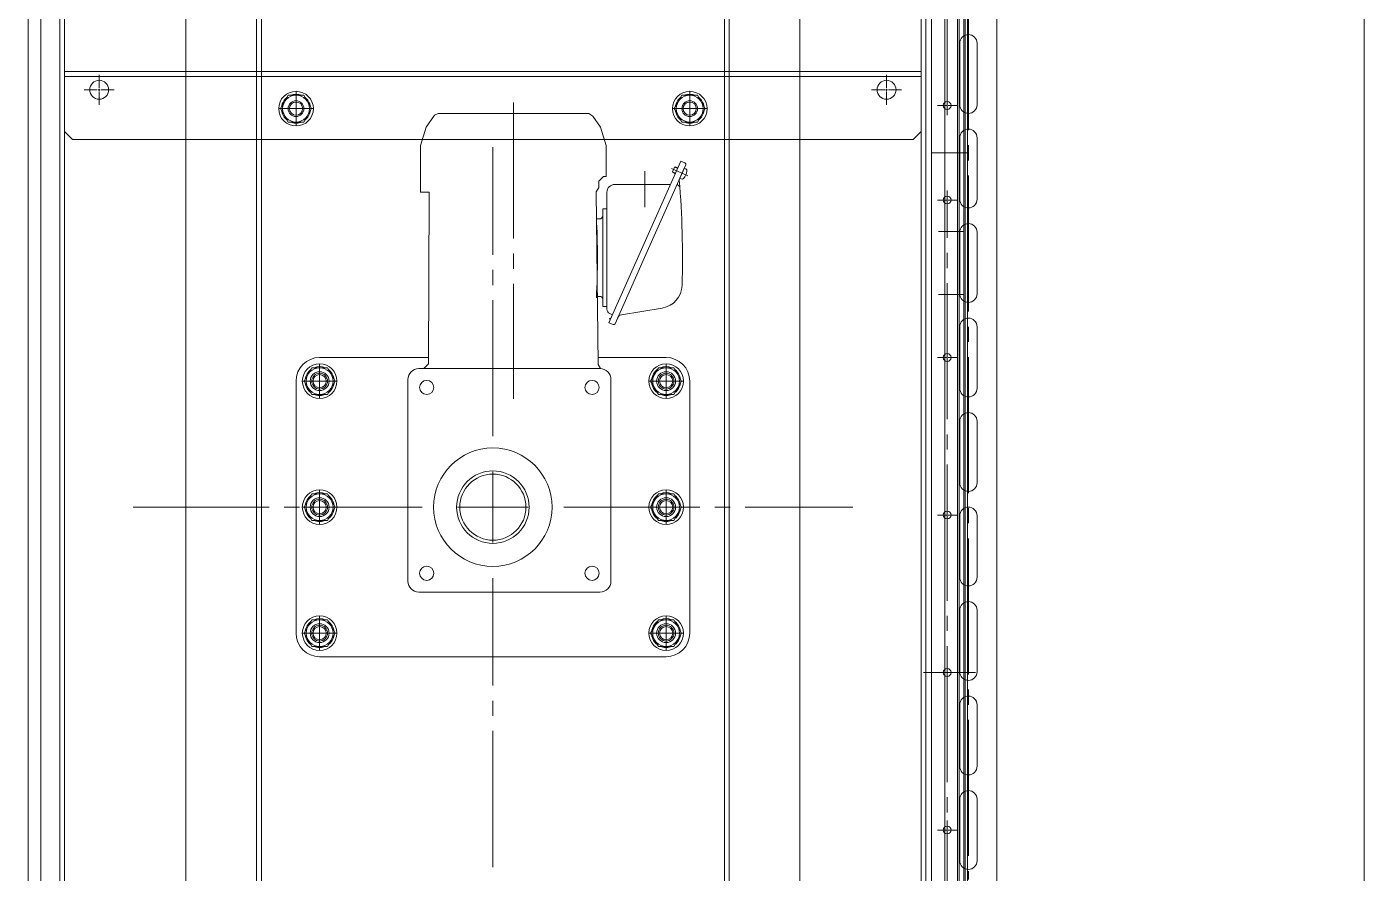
# Model space of a CAD drawing. Units: millimetres at full size. Extents: x -32787 to 32787, y -11878 to 14562.
# Drawn here: x -17359 to -16510, y 9187 to 9724 of the extents above; entities that cross this region are included whole.
import ezdxf

# ---------------------------------------------------------------- set-up
doc = ezdxf.new("R2010")
doc.units = ezdxf.units.MM
doc.header["$LTSCALE"] = 9.6
doc.linetypes.add('CHAIN2', pattern=[12, 9, -1, 1, -1])
for name, color, linetype, lineweight in [('0-7_01_外形線', 134, 'Continuous', 9), ('0-8_04_中心線', 4, 'CHAIN2', 9), ('0-9_03_かくれ線', 5, 'Continuous', 9), ('0-F_Defpoints', 134, 'Continuous', 9)]:
    doc.layers.add(name, color=color, linetype=linetype, lineweight=lineweight)

# ---------------------------------------------------------------- blocks, each defined once
blk = doc.blocks.new('U4751')
at = {"layer": '0-8_04_中心線'}
for p, q in [((0, 45), (0, 228.5)), ((-228.5, 0), (-45, 0)), ((45, 0), (228.5, 0)), ((0, -228.5), (0, -45))]:
    blk.add_line(p, q, dxfattribs=at)
at = {"layer": '0-8_04_中心線', "linetype": 'Continuous'}
for p, q in [((0, -22.5), (0, 22.5)), ((-22.5, 0), (22.5, 0))]:
    blk.add_line(p, q, dxfattribs=at)
blk = doc.blocks.new('U4840')
at = {"layer": '0-8_04_中心線'}
for p, q in [((0, 1.2), (0, 9.5)), ((-9.5, 0), (-1.2, 0)), ((1.2, 0), (9.5, 0)), ((0, -9.5), (0, -1.2))]:
    blk.add_line(p, q, dxfattribs=at)
at = {"layer": '0-8_04_中心線', "linetype": 'Continuous'}
for p, q in [((-0.6, 0), (0.6, 0)), ((0, -0.6), (0, 0.6))]:
    blk.add_line(p, q, dxfattribs=at)
blk = doc.blocks.new('U4837')
at = {"layer": '0-8_04_中心線'}
for p, q in [((0, 1.2), (0, 9.5)), ((-9.5, 0), (-1.2, 0)), ((1.2, 0), (9.5, 0)), ((0, -9.5), (0, -1.2))]:
    blk.add_line(p, q, dxfattribs=at)
at = {"layer": '0-8_04_中心線', "linetype": 'Continuous'}
for p, q in [((-0.6, 0), (0.6, 0)), ((0, -0.6), (0, 0.6))]:
    blk.add_line(p, q, dxfattribs=at)
blk = doc.blocks.new('U5510')
at = {"layer": '0-8_04_中心線'}
for p, q in [((-6.11, 0), (-0.522, 0)), ((0, 0.522), (0, 6.11)), ((0.522, 0), (6.11, 0)), ((0, -6.11), (0, -0.522))]:
    blk.add_line(p, q, dxfattribs=at)
at = {"layer": '0-8_04_中心線', "linetype": 'Continuous'}
for p, q in [((-0.261, 0), (0.261, 0)), ((0, -0.261), (0, 0.261))]:
    blk.add_line(p, q, dxfattribs=at)
blk = doc.blocks.new('U5512')
at = {"layer": '0-8_04_中心線'}
for p, q in [((-6.11, 0), (-0.522, 0)), ((0, 0.522), (0, 6.11)), ((0.522, 0), (6.11, 0)), ((0, -6.11), (0, -0.522))]:
    blk.add_line(p, q, dxfattribs=at)
at = {"layer": '0-8_04_中心線', "linetype": 'Continuous'}
for p, q in [((-0.261, 0), (0.261, 0)), ((0, -0.261), (0, 0.261))]:
    blk.add_line(p, q, dxfattribs=at)
blk = doc.blocks.new('U5513')
at = {"layer": '0-8_04_中心線'}
for p, q in [((-6.11, 0), (-0.522, 0)), ((0, 0.522), (0, 6.11)), ((0.522, 0), (6.11, 0)), ((0, -6.11), (0, -0.522))]:
    blk.add_line(p, q, dxfattribs=at)
at = {"layer": '0-8_04_中心線', "linetype": 'Continuous'}
for p, q in [((-0.261, 0), (0.261, 0)), ((0, -0.261), (0, 0.261))]:
    blk.add_line(p, q, dxfattribs=at)
blk = doc.blocks.new('U5514')
at = {"layer": '0-8_04_中心線'}
for p, q in [((-6.11, 0), (-0.522, 0)), ((0, 0.522), (0, 6.11)), ((0.522, 0), (6.11, 0)), ((0, -6.11), (0, -0.522))]:
    blk.add_line(p, q, dxfattribs=at)
at = {"layer": '0-8_04_中心線', "linetype": 'Continuous'}
for p, q in [((-0.261, 0), (0.261, 0)), ((0, -0.261), (0, 0.261))]:
    blk.add_line(p, q, dxfattribs=at)
blk = doc.blocks.new('U5516')
at = {"layer": '0-8_04_中心線'}
for p, q in [((-6.11, 0), (-0.522, 0)), ((0, 0.522), (0, 6.11)), ((0.522, 0), (6.11, 0)), ((0, -6.11), (0, -0.522))]:
    blk.add_line(p, q, dxfattribs=at)
at = {"layer": '0-8_04_中心線', "linetype": 'Continuous'}
for p, q in [((-0.261, 0), (0.261, 0)), ((0, -0.261), (0, 0.261))]:
    blk.add_line(p, q, dxfattribs=at)
blk = doc.blocks.new('U5515')
at = {"layer": '0-8_04_中心線'}
for p, q in [((-6.11, 0), (-0.522, 0)), ((0, 0.522), (0, 6.11)), ((0.522, 0), (6.11, 0)), ((0, -6.11), (0, -0.522))]:
    blk.add_line(p, q, dxfattribs=at)
at = {"layer": '0-8_04_中心線', "linetype": 'Continuous'}
for p, q in [((-0.261, 0), (0.261, 0)), ((0, -0.261), (0, 0.261))]:
    blk.add_line(p, q, dxfattribs=at)

msp = doc.modelspace()

# ---------------------------------------------------------------- linework, layer by layer
at = {"layer": '0-7_01_外形線'}
for p, q in [((-16784.665, 9644.284), (-16784.665, 10304.284)), ((-16761.665, 9644.284), (-16761.665, 10304.284)), ((-17213.166, 10284.284), (-17213.166, 9104.284)), ((-17210.166, 10284.284), (-17210.166, 9104.284)), ((-16916.166, 10284.284), (-16916.166, 9104.284)), ((-16913.166, 10284.284), (-16913.166, 9104.284)), ((-16766.666, 9713.784), (-16766.666, 9674.784)), ((-16755.666, 9674.784), (-16755.666, 9713.784)), ((-17335.166, 9695.784), (-17213.166, 9695.784)), ((-17188.166, 9683.284), (-17188.166, 9661.284)), ((-16938.166, 9683.284), (-16938.166, 9661.284)), ((-17178.351, 9672.284), (-17183.258, 9680.784)), ((-16928.351, 9672.284), (-16933.258, 9680.784)), ((-17177.166, 9672.284), (-17199.166, 9672.284)), ((-17197.981, 9672.284), (-17193.073, 9663.784)), ((-17183.258, 9663.784), (-17178.351, 9672.284)), ((-16927.166, 9672.284), (-16949.166, 9672.284)), ((-16947.981, 9672.284), (-16943.073, 9663.784)), ((-16933.258, 9663.784), (-16928.351, 9672.284)), ((-17193.073, 9663.784), (-17183.258, 9663.784)), ((-17188.541, 9663.784), (-17188.541, 9663.091)), ((-17187.791, 9663.784), (-17187.791, 9663.091)), ((-16943.073, 9663.784), (-16933.258, 9663.784)), ((-16938.541, 9663.784), (-16938.541, 9663.091)), ((-16937.791, 9663.784), (-16937.791, 9663.091)), ((-16766.666, 9653.784), (-16766.666, 9614.784)), ((-16755.666, 9614.784), (-16755.666, 9653.784)), ((-16784.665, 9644.284), (-16761.665, 9644.284)), ((-16784.665, 8984.284), (-16784.665, 9644.284)), ((-16784.665, 9644.284), (-16761.665, 9644.284)), ((-16761.665, 8984.284), (-16761.665, 9644.284)), ((-16989.44, 9536.326), (-16943.723, 9639.009)), ((-16966.87, 9577.677), (-16940.658, 9636.549)), ((-16949.17, 9632.184), (-16947.828, 9635.199)), ((-16947.16, 9631.289), (-16949.17, 9632.184)), ((-16948.992, 9631.722), (-16949.17, 9632.184)), ((-16947.302, 9630.969), (-16948.992, 9631.722)), ((-16945.818, 9634.304), (-16947.828, 9635.199)), ((-16944.441, 9628.053), (-16941.594, 9634.448)), ((-16944.441, 9628.053), (-16941.594, 9634.448)), ((-16941.165, 9637.87), (-16943.723, 9639.009)), ((-16941.594, 9634.448), (-16940.699, 9634.05)), ((-16985.746, 9624.177), (-16950.326, 9624.177)), ((-16944.441, 9628.053), (-16943.547, 9627.655)), ((-16990.746, 9544.986), (-16990.746, 9619.177)), ((-16993.346, 9608.677), (-16993.346, 9577.677)), ((-16991.746, 9608.677), (-16993.346, 9608.677)), ((-16991.746, 9608.677), (-16990.746, 9608.677)), ((-16995.346, 9602.277), (-16997.417, 9602.277)), ((-16766.666, 9593.784), (-16766.666, 9554.784)), ((-16755.666, 9554.784), (-16755.666, 9593.784)), ((-16993.346, 9546.677), (-16993.346, 9577.677)), ((-16985.562, 9535.694), (-16966.87, 9577.677)), ((-16995.346, 9553.077), (-16997.417, 9553.077)), ((-16991.746, 9546.677), (-16993.346, 9546.677)), ((-16991.746, 9546.677), (-16990.746, 9546.677)), ((-16989.111, 9539.02), (-16988.375, 9539.333)), ((-16988.686, 9538.02), (-16989.111, 9539.02)), ((-16987.163, 9541.442), (-16988.966, 9542.245)), ((-16988.241, 9539.019), (-16988.375, 9539.333)), ((-16981.525, 9541.437), (-16955.569, 9545.696)), ((-16986.882, 9535.187), (-16989.44, 9536.326)), ((-16766.666, 9533.784), (-16766.666, 9494.784)), ((-16755.666, 9494.784), (-16755.666, 9533.784)), ((-17104.037, 9514.284), (-17173.166, 9514.284)), ((-16996.331, 9514.284), (-16953.166, 9514.284)), ((-17163.352, 9499.284), (-17168.259, 9507.784)), ((-17110.166, 9507.284), (-16995.166, 9507.284)), ((-16943.352, 9499.284), (-16948.259, 9507.784)), ((-17188.166, 9499.284), (-17188.166, 9339.284)), ((-17182.981, 9499.284), (-17178.074, 9490.784)), ((-17168.259, 9490.784), (-17163.352, 9499.284)), ((-17117.166, 9372.284), (-17117.166, 9500.284)), ((-16988.166, 9500.284), (-16988.166, 9372.284)), ((-16962.981, 9499.284), (-16958.074, 9490.784)), ((-16948.259, 9490.784), (-16943.352, 9499.284)), ((-16938.166, 9339.284), (-16938.166, 9499.284)), ((-17178.074, 9490.784), (-17168.259, 9490.784)), ((-17173.541, 9490.784), (-17173.541, 9490.091)), ((-17172.791, 9490.784), (-17172.791, 9490.091)), ((-16958.074, 9490.784), (-16948.259, 9490.784)), ((-16953.541, 9490.784), (-16953.541, 9490.091)), ((-16952.791, 9490.784), (-16952.791, 9490.091)), ((-16766.666, 9473.784), (-16766.666, 9434.784)), ((-16755.666, 9434.784), (-16755.666, 9473.784)), ((-17163.352, 9419.284), (-17168.259, 9427.784)), ((-16943.352, 9419.284), (-16948.259, 9427.784)), ((-17182.981, 9419.284), (-17178.074, 9410.784)), ((-17168.259, 9410.784), (-17163.352, 9419.284)), ((-16962.981, 9419.284), (-16958.074, 9410.784)), ((-16948.259, 9410.784), (-16943.352, 9419.284)), ((-17178.074, 9410.784), (-17168.259, 9410.784)), ((-17173.541, 9410.784), (-17173.541, 9410.091)), ((-17172.791, 9410.784), (-17172.791, 9410.091)), ((-16958.074, 9410.784), (-16948.259, 9410.784)), ((-16953.541, 9410.784), (-16953.541, 9410.091)), ((-16952.791, 9410.784), (-16952.791, 9410.091)), ((-16766.666, 9413.784), (-16766.666, 9374.784)), ((-16755.666, 9374.784), (-16755.666, 9413.784)), ((-16995.166, 9365.284), (-17110.166, 9365.284)), ((-16766.666, 9353.784), (-16766.666, 9314.784)), ((-16755.666, 9314.784), (-16755.666, 9353.784)), ((-17163.352, 9339.284), (-17168.259, 9347.784)), ((-16943.352, 9339.284), (-16948.259, 9347.784)), ((-17182.981, 9339.284), (-17178.074, 9330.784)), ((-17168.259, 9330.784), (-17163.352, 9339.284)), ((-16962.981, 9339.284), (-16958.074, 9330.784)), ((-16948.259, 9330.784), (-16943.352, 9339.284)), ((-17178.074, 9330.784), (-17168.259, 9330.784)), ((-17173.541, 9330.784), (-17173.541, 9330.091)), ((-17172.791, 9330.784), (-17172.791, 9330.091)), ((-16958.074, 9330.784), (-16948.259, 9330.784)), ((-16953.541, 9330.784), (-16953.541, 9330.091)), ((-16952.791, 9330.784), (-16952.791, 9330.091)), ((-17173.166, 9324.284), (-16953.166, 9324.284)), ((-16766.666, 9293.784), (-16766.666, 9254.784)), ((-16755.666, 9254.784), (-16755.666, 9293.784)), ((-16766.666, 9233.784), (-16766.666, 9194.784)), ((-16755.666, 9194.784), (-16755.666, 9233.784))]:
    msp.add_line(p, q, dxfattribs=at)
for points in [[(-17335.166, 10241.284), (-17373.166, 10241.284), (-17378.166, 10236.284), (-17378.166, 9152.284), (-17373.166, 9147.284), (-17335.166, 9147.284)], [(-16791.166, 10241.284), (-16748.166, 10241.284), (-16743.166, 10236.284), (-16743.166, 9152.284), (-16748.166, 9147.284), (-16791.166, 9147.284)]]:
    msp.add_lwpolyline(points, close=True, dxfattribs=at)
for points in [[(-17213.166, 9652.784), (-17330.166, 9652.784), (-17335.166, 9657.784), (-17335.166, 9695.784)], [(-16913.166, 9695.784), (-16791.166, 9695.784), (-16791.166, 9657.784), (-16796.166, 9652.784), (-16913.166, 9652.784)], [(-17183.258, 9680.784), (-17193.073, 9680.784), (-17197.981, 9672.284)], [(-16933.258, 9680.784), (-16943.073, 9680.784), (-16947.981, 9672.284)], [(-17103.666, 9619.284), (-17109.166, 9619.284), (-17109.166, 9648.789), (-17105.441, 9660.604), (-17100.14, 9668.175), (-17098.01, 9669.284), (-17002.323, 9669.284), (-16999.666, 9667.422), (-16994.892, 9660.604), (-16991.166, 9648.789), (-16991.166, 9629.284), (-16992.827, 9629.284), (-16995.827, 9626.284), (-16995.827, 9622.284), (-16997.666, 9619.517), (-16996.274, 9509.804), (-16994.802, 9507.274)], [(-16945.675, 9634.624), (-16947.365, 9635.376), (-16947.828, 9635.199)], [(-17103.666, 9619.284), (-17104.051, 9510.231), (-17107.051, 9507.284)], [(-17168.259, 9507.784), (-17178.074, 9507.784), (-17182.981, 9499.284)], [(-16948.259, 9507.784), (-16958.074, 9507.784), (-16962.981, 9499.284)], [(-17168.259, 9427.784), (-17178.074, 9427.784), (-17182.981, 9419.284)], [(-16948.259, 9427.784), (-16958.074, 9427.784), (-16962.981, 9419.284)], [(-17168.259, 9347.784), (-17178.074, 9347.784), (-17182.981, 9339.284)], [(-16948.259, 9347.784), (-16958.074, 9347.784), (-16962.981, 9339.284)]]:
    msp.add_lwpolyline(points, dxfattribs=at)
for centre, radius in [((-17188.166, 9672.284), 11), ((-16938.166, 9672.284), 11), ((-17188.166, 9672.284), 8.5), ((-17188.166, 9672.284), 5), ((-17188.166, 9672.284), 4.188), ((-16938.166, 9672.284), 8.5), ((-16938.166, 9672.284), 5), ((-16938.166, 9672.284), 4.188), ((-16774.665, 9674.284), 2.5), ((-16774.665, 9614.284), 2.5), ((-16774.665, 9514.284), 2.5), ((-17173.166, 9499.284), 11), ((-17173.166, 9499.284), 8.5), ((-17173.166, 9499.284), 5), ((-16953.166, 9499.284), 11), ((-16953.166, 9499.284), 8.5), ((-16953.166, 9499.284), 5), ((-17173.166, 9499.284), 4.188), ((-16953.166, 9499.284), 4.188), ((-17173.166, 9419.284), 11), ((-17173.166, 9419.284), 8.5), ((-16953.166, 9419.284), 11), ((-16953.166, 9419.284), 8.5), ((-17173.166, 9419.284), 5), ((-17173.166, 9419.284), 4.188), ((-16953.166, 9419.284), 5), ((-16953.166, 9419.284), 4.188), ((-16774.665, 9414.284), 2.5), ((-17173.166, 9339.284), 11), ((-17173.166, 9339.284), 8.5), ((-17173.166, 9339.284), 5), ((-17173.166, 9339.284), 4.188), ((-16953.166, 9339.284), 11), ((-16953.166, 9339.284), 8.5), ((-16953.166, 9339.284), 5), ((-16953.166, 9339.284), 4.188), ((-16774.665, 9314.284), 2.5), ((-16774.665, 9214.284), 2.5)]:
    msp.add_circle(centre, radius, dxfattribs=at)
for centre, radius, start, end in [((-16761.166, 9713.784), 5.5, 0, 180), ((-17188.166, 9672.284), 9.2, 127.50502, 172.49498), ((-17188.166, 9672.284), 9.2, 67.50502, 112.49498), ((-17188.166, 9672.284), 9.2, 7.50502, 52.49498), ((-16938.166, 9672.284), 9.2, 127.50502, 172.49498), ((-16938.166, 9672.284), 9.2, 67.50502, 112.49498), ((-16938.166, 9672.284), 9.2, 7.50502, 52.49498), ((-16761.166, 9674.784), 5.5, 180, 0), ((-17188.166, 9672.284), 9.2, 187.50502, 232.49498), ((-17188.166, 9672.284), 9.2, 307.50502, 352.49498), ((-16938.166, 9672.284), 9.2, 187.50502, 232.49498), ((-16938.166, 9672.284), 9.2, 307.50502, 352.49498), ((-17188.166, 9672.284), 9.2, 247.50502, 267.66393), ((-17188.166, 9672.284), 9.2, 272.33607, 292.49498), ((-16938.166, 9672.284), 9.2, 247.50502, 267.66393), ((-16938.166, 9672.284), 9.2, 272.33607, 292.49498), ((-16761.166, 9653.784), 5.5, 0, 180), ((-16948.864, 9633.854), 9, 319.39847, 352.60155), ((-16941.572, 9636.956), 1, 336, 66), ((-16941.228, 9632.862), 1.3, 352.60155, 66.00002), ((-16985.746, 9619.177), 5, 90, 180), ((-16944.951, 9624.449), 1, 156, 246), ((-16946.376, 9621.8), 2, 4.23134, 66), ((-16943.78, 9627.08), 1, 156, 184.71513), ((-17542.746, 9577.677), 600, 358.31723, 4.71513), ((-16943.018, 9628.843), 1.3, 246, 319.39847), ((-16761.166, 9614.784), 5.5, 180, 0), ((-17447.746, 9577.677), 451, 356.77059, 3.22941), ((-16995.346, 9604.277), 2, 270, 0), ((-16761.166, 9593.784), 5.5, 0, 180), ((-16957.998, 9560.498), 15, 279.31812, 358.31723), ((-16995.346, 9551.077), 2, 0, 90), ((-16761.166, 9554.784), 5.5, 180, 0), ((-16987.746, 9544.986), 3, 180, 246), ((-16981.039, 9538.477), 3, 99.31812, 156), ((-16761.166, 9533.784), 5.5, 0, 180), ((-16986.476, 9536.101), 1, 246, 336), ((-17173.166, 9499.284), 15, 90, 180), ((-16953.166, 9499.284), 15, 0, 90), ((-17173.166, 9499.284), 9.2, 127.50502, 172.49498), ((-17173.166, 9499.284), 9.2, 67.50502, 112.49498), ((-17173.166, 9499.284), 9.2, 7.50502, 52.49498), ((-17110.166, 9500.284), 7, 90, 180), ((-16995.166, 9500.284), 7, 0, 90), ((-16953.166, 9499.284), 9.2, 127.50502, 172.49498), ((-16953.166, 9499.284), 9.2, 67.50502, 112.49498), ((-16953.166, 9499.284), 9.2, 7.50502, 52.49498), ((-17173.166, 9499.284), 9.2, 187.50502, 232.49498), ((-17173.166, 9499.284), 9.2, 307.50502, 352.49498), ((-16953.166, 9499.284), 9.2, 187.50502, 232.49498), ((-16953.166, 9499.284), 9.2, 307.50502, 352.49498), ((-17173.166, 9499.284), 9.2, 247.50502, 267.66393), ((-17173.166, 9499.284), 9.2, 272.33607, 292.49498), ((-16953.166, 9499.284), 9.2, 247.50502, 267.66393), ((-16953.166, 9499.284), 9.2, 272.33607, 292.49498), ((-16761.166, 9494.784), 5.5, 180, 0), ((-16761.166, 9473.784), 5.5, 0, 180), ((-17173.166, 9419.284), 9.2, 67.50502, 112.49498), ((-16953.166, 9419.284), 9.2, 67.50502, 112.49498), ((-16761.166, 9434.784), 5.5, 180, 0), ((-17173.166, 9419.284), 9.2, 127.50502, 172.49498), ((-17173.166, 9419.284), 9.2, 7.50502, 52.49498), ((-16953.166, 9419.284), 9.2, 127.50502, 172.49498), ((-16953.166, 9419.284), 9.2, 7.50502, 52.49498), ((-16761.166, 9413.784), 5.5, 0, 180), ((-17173.166, 9419.284), 9.2, 187.50502, 232.49498), ((-17173.166, 9419.284), 9.2, 247.50502, 267.66393), ((-17173.166, 9419.284), 9.2, 272.33607, 292.49498), ((-17173.166, 9419.284), 9.2, 307.50502, 352.49498), ((-16953.166, 9419.284), 9.2, 187.50502, 232.49498), ((-16953.166, 9419.284), 9.2, 247.50502, 267.66393), ((-16953.166, 9419.284), 9.2, 272.33607, 292.49498), ((-16953.166, 9419.284), 9.2, 307.50502, 352.49498), ((-17110.166, 9372.284), 7, 180, 270), ((-16995.166, 9372.284), 7, 270, 0), ((-16761.166, 9374.784), 5.5, 180, 0), ((-16761.166, 9353.784), 5.5, 0, 180), ((-17173.166, 9339.284), 9.2, 127.50502, 172.49498), ((-17173.166, 9339.284), 9.2, 67.50502, 112.49498), ((-17173.166, 9339.284), 9.2, 7.50502, 52.49498), ((-16953.166, 9339.284), 9.2, 127.50502, 172.49498), ((-16953.166, 9339.284), 9.2, 67.50502, 112.49498), ((-16953.166, 9339.284), 9.2, 7.50502, 52.49498), ((-17173.166, 9339.284), 15, 180, 270), ((-17173.166, 9339.284), 9.2, 187.50502, 232.49498), ((-17173.166, 9339.284), 9.2, 307.50502, 352.49498), ((-16953.166, 9339.284), 9.2, 187.50502, 232.49498), ((-16953.166, 9339.284), 15, 270, 0), ((-16953.166, 9339.284), 9.2, 307.50502, 352.49498), ((-17173.166, 9339.284), 9.2, 247.50502, 267.66393), ((-17173.166, 9339.284), 9.2, 272.33607, 292.49498), ((-16953.166, 9339.284), 9.2, 247.50502, 267.66393), ((-16953.166, 9339.284), 9.2, 272.33607, 292.49498), ((-16761.166, 9314.784), 5.5, 180, 0), ((-16761.166, 9293.784), 5.5, 0, 180), ((-16761.166, 9254.784), 5.5, 180, 0), ((-16761.166, 9233.784), 5.5, 0, 180), ((-16761.166, 9194.784), 5.5, 180, 0)]:
    msp.add_arc(centre, radius, start, end, dxfattribs=at)
at = {"layer": '0-8_04_中心線'}
for p, q in [((-16774.665, 9674.284), (-16774.665, 10274.284)), ((-16761.166, 10205.799), (-16761.166, 9182.769)), ((-17050.166, 9676.257), (-17050.166, 9488.075)), ((-16966.746, 9609.795), (-16966.746, 9632.663)), ((-16939.418, 9629.648), (-16949.802, 9634.272)), ((-16774.665, 9014.284), (-16774.665, 9614.284)), ((-16780.132, 9594.284), (-16764.09, 9594.284)), ((-16780.132, 9554.284), (-16764.09, 9554.284)), ((-17173.166, 9510.284), (-17173.166, 9488.284)), ((-16953.166, 9510.284), (-16953.166, 9488.284)), ((-17162.166, 9499.284), (-17184.166, 9499.284)), ((-16942.166, 9499.284), (-16964.166, 9499.284)), ((-17173.166, 9430.284), (-17173.166, 9408.284)), ((-16953.166, 9430.284), (-16953.166, 9408.284)), ((-17162.166, 9419.284), (-17184.166, 9419.284)), ((-16942.166, 9419.284), (-16964.166, 9419.284)), ((-17173.166, 9350.284), (-17173.166, 9328.284)), ((-16953.166, 9350.284), (-16953.166, 9328.284)), ((-17162.166, 9339.284), (-17184.166, 9339.284)), ((-16942.166, 9339.284), (-16964.166, 9339.284)), ((-16789.665, 9314.284), (-16756.665, 9314.284))]:
    msp.add_line(p, q, dxfattribs=at)
at = {"layer": '0-9_03_かくれ線'}
for p, q in [((-17350.165, 10974.284), (-17350.165, 8974.284)), ((-17258.165, 10974.284), (-17258.165, 8974.284)), ((-16868.165, 8974.284), (-16868.165, 10974.284)), ((-16776.165, 10974.284), (-16776.165, 8974.284)), ((-16768.165, 10964.284), (-16768.165, 8984.284)), ((-16767.069, 8984.284), (-16767.069, 10964.284)), ((-16764.069, 8984.284), (-16764.069, 10964.284)), ((-16763.165, 9644.284), (-16763.165, 10304.284)), ((-17358.165, 9147.284), (-17358.165, 10241.284)), ((-17338.166, 9147.284), (-17338.166, 10241.284)), ((-16788.166, 9147.284), (-16788.166, 10241.284)), ((-17335.166, 9692.784), (-16791.166, 9692.783)), ((-17213.166, 9695.784), (-16913.166, 9695.784)), ((-16913.166, 9652.784), (-17213.166, 9652.784)), ((-16763.165, 8984.284), (-16763.165, 9644.284))]:
    msp.add_line(p, q, dxfattribs=at)
for centre, radius in [((-17313.165, 9684.284), 6), ((-16813.165, 9684.284), 6), ((-17173.166, 9499.284), 6), ((-16953.166, 9499.284), 6), ((-17105.166, 9495.284), 4.5), ((-17000.166, 9495.284), 4.5), ((-17063.166, 9419.284), 37.6), ((-17063.166, 9419.284), 23), ((-17063.166, 9419.284), 21), ((-17173.166, 9419.284), 6), ((-16953.166, 9419.284), 6), ((-17105.166, 9377.284), 4.5), ((-17000.166, 9377.284), 4.5), ((-17173.166, 9339.284), 6), ((-16953.166, 9339.284), 6)]:
    msp.add_circle(centre, radius, dxfattribs=at)
at = {"layer": '0-F_Defpoints'}
msp.add_lwpolyline([(-19689.28, 11342.535), (-16509.823, 11342.535), (-16509.823, 8688.004), (-19689.28, 8688.004)], close=True, dxfattribs=at)

# ---------------------------------------------------------------- block references
at = {"layer": '0-8_04_中心線'}
for name, p in [('U4840', (-17313.165, 9684.284)), ('U4837', (-16813.165, 9684.284)), ('U4751', (-17063.166, 9419.284))]:
    msp.add_blockref(name, p, dxfattribs=at)
at = {"layer": '0-8_04_中心線', "rotation": 90}
for name, p in [('U5510', (-16774.665, 9674.284)), ('U5515', (-16774.665, 9614.284)), ('U5516', (-16774.665, 9514.284)), ('U5514', (-16774.665, 9414.284)), ('U5513', (-16774.665, 9314.284)), ('U5512', (-16774.665, 9214.284))]:
    msp.add_blockref(name, p, dxfattribs=at)

doc.saveas('drawing.dxf')
